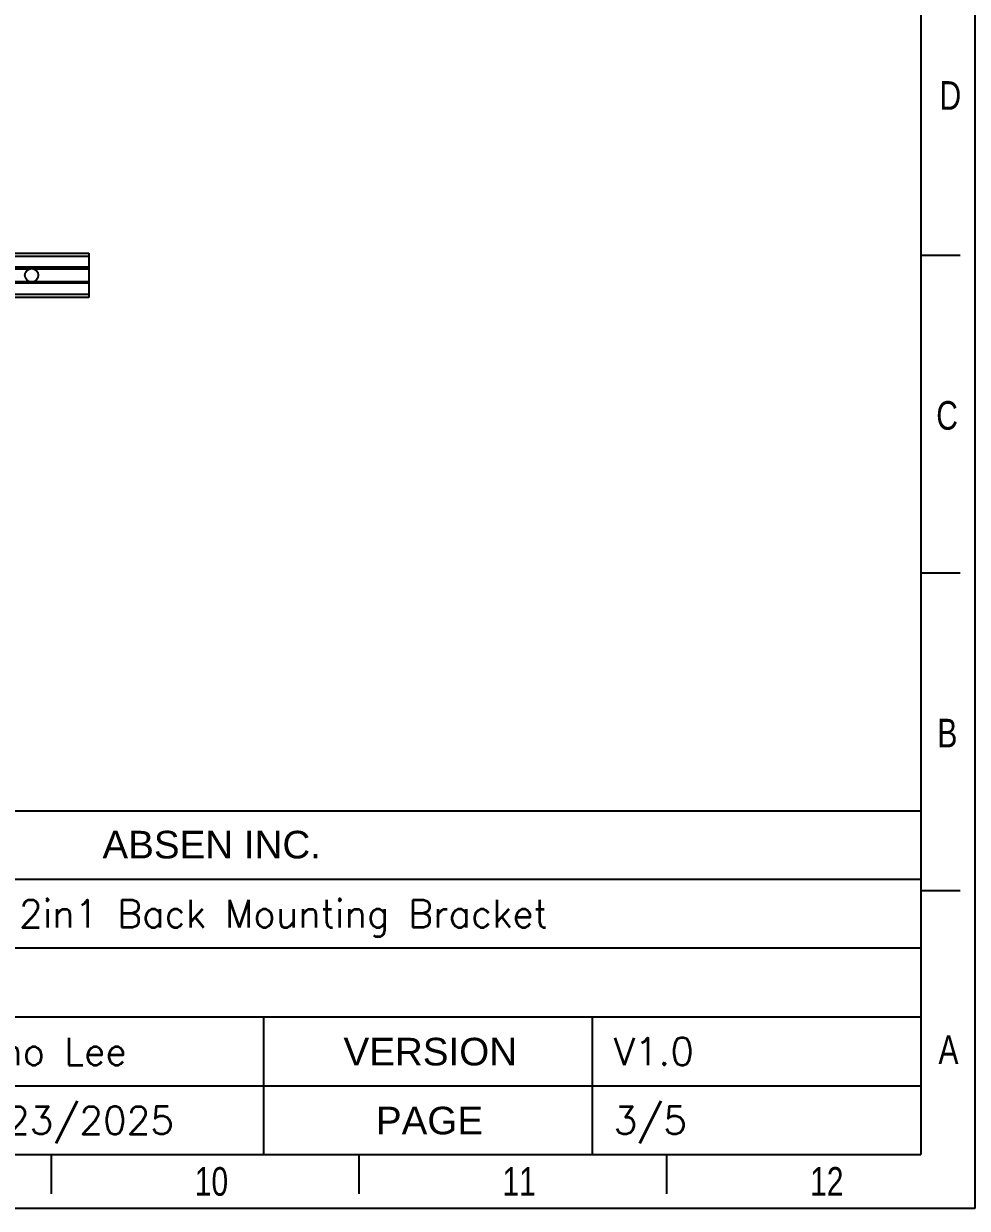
# Model space of a CAD drawing. Header units: millimetres. Extents: x 389 to 17466, y 310 to 5904.
# Drawn here: x 6752 to 7177, y 310 to 844 of the extents above; entities that cross this region are included whole.
import ezdxf

# ---------------------------------------------------------------- set-up
doc = ezdxf.new("R2010")
doc.units = ezdxf.units.MM
doc.styles.add('CKSTANDARD', font='arial.ttf')
doc.styles.add('Roamns', font='romans.shx')

# ---------------------------------------------------------------- blocks, each defined once
blk = doc.blocks.new('standard template')
for p, q in [((37812, 14517), (37409, 14517)), ((37812, 11245), (37409, 11245)), ((23857, 8796), (37409, 8796)), ((23857, 8093), (37409, 8093)), ((37812, 7973), (37409, 7973)), ((23857, 7383), (37409, 7383)), ((23857, 6674), (37409, 6674)), ((30633, 6674), (30633, 5254)), ((34021, 6674), (34021, 5254)), ((23857, 5964), (37409, 5964)), ((456, 5254), (37409, 5254)), ((28448, 4851), (28448, 5254)), ((31619, 4851), (31619, 5254)), ((34791, 4851), (34791, 5254))]:
    blk.add_line(p, q)
at = {"color": 7}
blk.add_line((28856, 8796), (31734, 8796), dxfattribs=at)
blk.add_lwpolyline([(37963, 4700), (-97, 4700), (-97, 30879), (37963, 30879)], close=True)
blk.add_lwpolyline([(456, 6674), (456, 5964), (456, 5254), (456, 30226), (37409, 30226), (37409, 5254)], dxfattribs=at)
at = {"style": 'CKSTANDARD', "width": 0.75}
for s, height, p in [('D', 295, (37601, 16020)), ('C', 295, (37567, 12723)), ('B', 295, (37578, 9450)), ('A', 295, (37590, 6188)), ('10', 294.8, (29924, 4830)), ('12', 294.8, (36267, 4830)), ('11', 294.8, (33096, 4830))]:
    blk.add_text(s, height=height, dxfattribs=at).set_placement(p)
at = {"char_height": 284.52, "width": 3912.01, "attachment_point": 1, "style": 'Roamns'}
for s, insert in [('{\\fArial|b0|i0|c0|p34;ABSEN INC.}', (28972, 8590)), ('{\\fArial|b0|i0|c0|p34;VERSION}', (31457, 6457)), ('{\\fArial|b0|i0|c0|p34;PAGE}', (31791, 5747))]:
    blk.add_mtext(s, dxfattribs=dict(at, insert=insert))
at = {"style": 'Roamns'}
for tag, p in [('PAGE_NAME', (27466, 7594)), ('PROJECT_NAME', (27466, 6884)), ('DRAWN_NAME', (27466, 6174)), ('VERSION', (34241, 6174)), ('SELECT_DATA', (27466, 5464)), ('PAGE_NUMBER', (34241, 5464))]:
    blk.add_attdef(tag, p, '', height=285, dxfattribs=at)

msp = doc.modelspace()

# ---------------------------------------------------------------- linework, layer by layer
at = {"color": 114, "linetype": 'Continuous', "true_color": 0x139b48}
for p, q in [((5839.5491, 740.4014), (6781.0491, 740.4014)), ((6781.0491, 738.9014), (5839.5491, 738.9014)), ((6781.0491, 740.4014), (6781.0491, 720.4014)), ((6781.0491, 734.0014), (5839.5491, 734.0014)), ((6781.0491, 733.5014), (5839.5491, 733.5014)), ((5858.3176, 733.2408), (6754.3805, 733.2408)), ((6756.3176, 733.2408), (6781.0491, 733.2408)), ((6781.0491, 727.3014), (5839.5491, 727.3014)), ((6781.0491, 726.8014), (5839.5491, 726.8014)), ((5858.3176, 727.5621), (6754.3805, 727.5621)), ((6756.3176, 727.5621), (6781.0491, 727.5621)), ((5839.5491, 721.9014), (6781.0491, 721.9014)), ((6781.0491, 720.4014), (5839.5491, 720.4014))]:
    msp.add_line(p, q, dxfattribs=at)
msp.add_circle((6755.3491, 730.4014), 3, dxfattribs=at)

# ---------------------------------------------------------------- block references
at = {"transparency": 33554595}
ref = msp.add_blockref('standard template', (5521.3485, 104.9118), dxfattribs=dict(at, xscale=0.04369384563332881, yscale=0.04369384563332881, zscale=0.04369384563332881))
ref.add_attrib('PAGE_NAME', 'XL 2in1 Back Mounting Bracket', (6721.442, 436.7079), dxfattribs={"height": 12.431812, "style": 'Roamns'})
ref.add_attrib('DRAWN_NAME', 'Echo Lee', (6721.442, 374.6841), dxfattribs={"height": 12.43181, "style": 'Roamns'})
ref.add_attrib('SELECT_DATA', '5/23/2025', (6721.442, 343.6721), dxfattribs={"height": 12.43181, "style": 'Roamns'})
ref.add_attrib('VERSION', 'V1.0', (7017.4685, 374.6841), dxfattribs={"height": 12.43181, "style": 'Roamns'})
ref.add_attrib('PAGE_NUMBER', '3/5', (7017.4685, 343.6721), dxfattribs={"height": 12.43181, "style": 'Roamns'})

doc.saveas('drawing.dxf')
